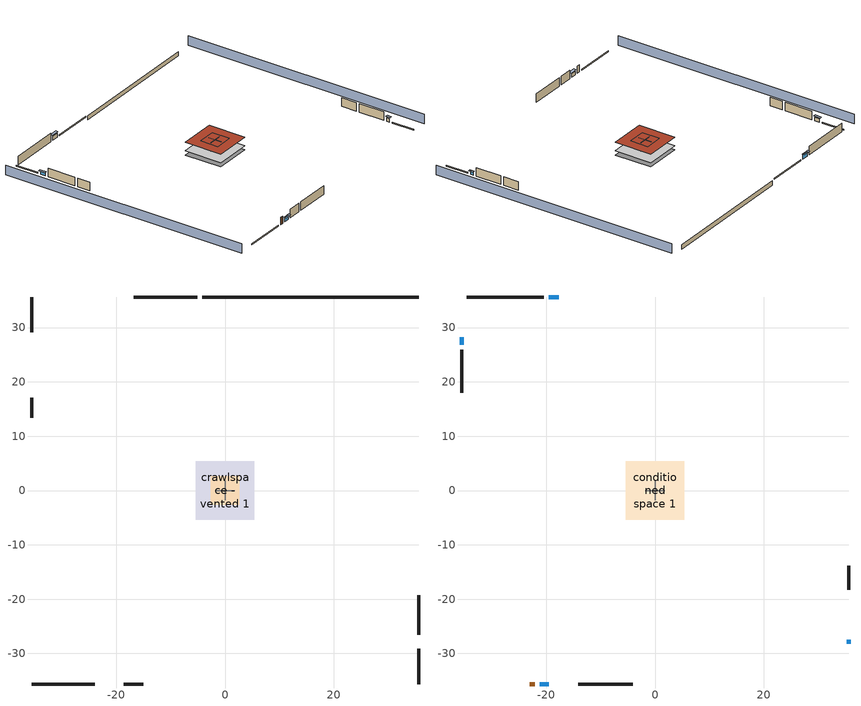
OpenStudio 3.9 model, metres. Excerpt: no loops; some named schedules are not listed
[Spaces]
garage 1
 floor foundation (Slab1 construction): -2.59,-2.59 -2.59,2.59 2.59,2.59 2.59,-2.59 z0
 wall outside (Wall1 construction): 35.63,-26.56 35.63,-19.25 z0.3:2.74
 wall outside (Wall2 construction): -18.68,-35.63 -15.02,-35.63 z0.3:2.74
 wall outside (Wall9 construction): -35.63,17.09 -35.63,13.43 z0.3:2.74
 wall to conditioned space 1 (Wall5 construction Reversed): 1.83,0 -1.83,0 z0.3:2.74
 wall to conditioned space 1 (Wall6 construction Reversed): 0,1.83 0,-1.83 z0.3:2.74
 roof outside (Roof1 construction): -2.59,2.59 -2.59,-2.59 2.59,-2.59 2.59,2.59 z2.74
crawlspace - vented 1
 floor foundation (Slab2 construction): -5.34,-5.34 -5.34,5.34 5.34,5.34 5.34,-5.34 z-0.91
 wall outside (RimJoist1 construction): -5.11,35.63 -16.78,35.63 z0.3:0.61
 wall outside (RimJoist2 construction): 35.63,-35.63 35.63,-29.14 z0.3:0.61
 wall outside (RimJoist3 construction): -35.63,-35.63 -23.95,-35.63 z0.3:0.61
 wall outside (RimJoist4 construction): -35.63,35.63 -35.63,29.14 z0.3:0.61
 wall foundation (FoundationWall1 construction): 35.63,35.63 -4.18,35.63 z-0.91:0.3
conditioned space 1
 floor to crawlspace - vented 1 (Floor1 construction): -5.34,-5.34 -5.34,5.34 5.34,5.34 5.34,-5.34 z0.3
 wall outside (Wall3 construction): -20.46,35.63 -34.7,35.63 z0.3:2.74
 wall outside (Wall4 construction): 35.63,-18.32 35.63,-13.85 z0.3:2.74
 wall outside (Wall7 construction): -14.09,-35.63 -4.05,-35.63 z0.3:2.74
 wall outside (Wall8 construction): -35.63,25.93 -35.63,18.02 z0.3:2.74
 wall outside (AdiabaticWallConstruction): -17.71,35.63 -19.53,35.63 z0.3:1.52; 35.63,-28.21 35.63,-27.49 z0.3:1.28; -21.18,-35.63 -19.6,-35.63 z0.3:1.37; -35.63,28.21 -35.63,26.85 z0.3:1.22
 wall outside (AdiabaticWallConstruction 1): -23.03,-35.63 -22.11,-35.63 z0.3:2.34
 window (WindowConstruction): -17.71,35.63 -19.53,35.63 z0.3:1.52
 window (WindowConstruction 1): 35.63,-28.21 35.63,-27.49 z0.3:1.28
 window (WindowConstruction 2): -21.18,-35.63 -19.61,-35.63 z0.3:1.37
 window (WindowConstruction 3): -35.63,28.21 -35.63,26.86 z0.3:1.22
 door (Door): -23.03,-35.63 -22.11,-35.63 z0.3:2.34
 roof outside (Roof2 construction): -5.34,5.34 -5.34,-5.34 5.34,-5.34 5.34,5.34 z2.74
shading: -40.2,35.63 -40.2,-35.63 / 40.2,-35.63 40.2,35.63 z0:2.74; -19.84,35.63 -17.41,35.63 -17.41,36.24 -19.84,36.24 z1.83; 35.63,-27.19 35.63,-28.51 36.24,-28.51 36.24,-27.19 z1.58; -19.3,-35.63 -21.49,-35.63 -21.49,-36.24 -19.3,-36.24 z1.68; -35.63,26.55 -35.63,28.51 -36.24,28.51 -36.24,26.55 z1.52
[Site]
Portland Intl Arpt_OR: Latitude {deg}=45.59; Longitude {deg}=-122.6; Time Zone {hr}=-8; Elevation {m}=33; Terrain=Suburbs; Keep Site Location Information=Yes
[Site:GroundTemperature:Shallow]
10.2558, 8.96328, 8.85977, 9.47314, 11.9355, 14.3863, 16.5111, 17.8571, 17.9714, 16.8767, 14.8061, 12.4304
[Site:WaterMainsTemperature]
Calculation Method=Schedule; Temperature Schedule=mains temperature schedule
[Building]
Building 1
[Material] Roughness=Rough
Name | Thickness {m} | Conductivity {W/m-K} | Density {kg/m3} | Specific Heat {J/kg-K} | Thermal Absorptance | Solar Absorptance | Visible Absorptance
wood shingles or shakes | 0.00635 | 0.162714 | 1121.4 | 1465.45 | 0.9 | 0.85 | 0.85
roof rigid ins | 0.00254769 | 0.029427 | 32.04 | 1214.23 | 0.9 | 0.7 | 0.7
osb sheathing 0.5 in. | 0.0127 | 0.115458 | 512.64 | 1214.23 | 0.9 | 0.6 | 0.6
roof rigid ins 1 | 0.051816 | 0.029427 | 32.04 | 1214.23 | 0.9 | 0.7 | 0.7
osb sheathing 0.75 in. | 0.01905 | 0.115458 | 512.64 | 1214.23 | 0.9 | 0.7 | 0.7
roof stud and cavity | 0.2032 | 0.133729 | 78.34581 | 1123.46 | 0.9 | 0.7 | 0.7
gypsum board | 0.0127 | 0.160291 | 801 | 837.4 | 0.9 | 0.6 | 0.6
aluminum siding | 0.009525 | 0.089435 | 177.822 | 1046.75 | 0.9 | 0.5 | 0.5
osb sheathing 0.5 in. 1 | 0.0127 | 0.115458 | 512.64 | 1214.23 | 0.9 | 0.7 | 0.7
wall stud and cavity | 0.1397 | 0.419005 | 139.0536 | 1170.24 | 0.9 | 0.6 | 0.6
wall stud and cavity 1 | 0.1397 | 0.549615 | 139.0536 | 1170.24 | 0.9 | 0.7 | 0.7
osb sheathing 0.5 in. 2; osb sheathing 0.5 in. 3 | 0.0127 | 0.115458 | 512.64 | 1214.23
wall stud and cavity 2 | 0.1397 | 0.506836 | 139.0536 | 1170.24 | 0.9 | 0.7 | 0.7
rim joist stud and cavity | 0.0508 | 0.178289 | 50.32683 | 1063.81 | 0.9 | 0.6 | 0.6
floor stud and cavity | 0.1397 | 0.923637 | 92.3553 | 1139.71 | 0.9 | 0.7 | 0.7
floor covering | 0.0127 | 0.0433444 | 54.468 | 1339.84 | 0.9 | 0.6 | 0.6
concrete 4.0 in. | 0.1016 | 1.803125 | 2242.8 | 837.4 | 0.9 | 0.7 | 0.7
concrete 8.0 in. | 0.2032 | 1.803125 | 2242.8 | 837.4 | 0.9 | 0.7 | 0.7
soil 0.5 in. | 0.0127 | 1.3848 | 1842.3 | 418.7 | 0.9 | 0.7 | 0.7
wood siding; wood siding 1 | 0.0254 | 0.102417 | 544.68 | 1172.36
wall rigid ins | 0.512978 | 0.029427 | 32.04 | 1214.23 | 0.9 | 0.7 | 0.7
wall stud and cavity 3 | 0.0889 | 0.380278 | 52.3479 | 1209.89 | 0.9 | 0.7 | 0.7
door material | 0.04445 | 0.0612267 | 512.64 | 1214.23 | 0.9 | 0.7 | 0.7
wall stud and cavity 4 | 0.0889 | 0.391764 | 83.0341 | 1211.67 | 0.9 | 0.7 | 0.7
furniture material conditioned space 1; furniture material garage 1 | 0.1524 | 0.115458 | 640.8 | 1214.23 | 0.9 | 0.6 | 0.6
[Construction]
Roof1 construction: wood shingles or shakes, roof rigid ins, osb sheathing 0.5 in.
Roof2 construction: wood shingles or shakes, roof rigid ins 1, osb sheathing 0.75 in., roof stud and cavity, gypsum board
Wall1 construction; Wall2 construction: aluminum siding, osb sheathing 0.5 in. 1, wall stud and cavity
Wall3 construction; Wall4 construction: aluminum siding, osb sheathing 0.5 in. 1, wall stud and cavity 1, gypsum board
Wall5 construction Reversed: gypsum board, wall stud and cavity 2, osb sheathing 0.5 in. 2
Wall6 construction Reversed: gypsum board, wall stud and cavity 2, osb sheathing 0.5 in. 3
Wall7 construction; Wall8 construction: aluminum siding, osb sheathing 0.5 in. 3, wall stud and cavity 1, gypsum board
Wall9 construction: aluminum siding, osb sheathing 0.5 in. 3, wall stud and cavity
RimJoist1 construction; RimJoist2 construction; RimJoist3 construction; RimJoist4 construction: aluminum siding, rim joist stud and cavity
Floor1 construction: floor stud and cavity, osb sheathing 0.75 in., floor covering
Slab1 construction: concrete 4.0 in.
FoundationWall1 construction: concrete 8.0 in.
Slab2 construction: soil 0.5 in.
WindowConstruction; WindowConstruction 1; WindowConstruction 2; WindowConstruction 3: WindowMaterial
AdiabaticWallConstruction: wood siding, wall rigid ins, wall stud and cavity 3, gypsum board
Door: door material
AdiabaticWallConstruction 1: wood siding 1, wall rigid ins, wall stud and cavity 3, gypsum board
PartitionWallConstruction: gypsum board, wall stud and cavity 4, gypsum board
furniture construction conditioned space 1: furniture material conditioned space 1
furniture construction garage 1: furniture material garage 1
[WindowMaterial:SimpleGlazingSystem]
WindowMaterial: U-Factor {W/m2-K}=4.76952; Solar Heat Gain Coefficient=0.63
[ThermalZone] Multiplier=1; Use Ideal Air Loads=No
Name | Volume {m3} | Thermostat
conditioned space | 278.185 | conditioned space temperature setpoint
garage | 65.242
crawlspace - vented | 139.092
[Sizing:Zone] Zone Cooling Design Supply Air Temperature Input Method=SupplyAirTemperature; Zone Cooling Design Supply Air Temperature {C}=14; Zone Cooling Design Supply Air Temperature Difference {deltaC}=11.11; Zone Heating Design Supply Air Temperature Input Method=SupplyAirTemperature; Zone Heating Design Supply Air Temperature {C}=40; Zone Heating Design Supply Air Temperature Difference {deltaC}=11.11; Zone Cooling Design Supply Air Humidity Ratio {kg-H2O/kg-air}=0.0085; Zone Heating Design Supply Air Humidity Ratio {kg-H2O/kg-air}=0.008; Cooling Design Air Flow Method=DesignDay; Heating Design Air Flow Method=DesignDay; Account for Dedicated Outdoor Air System=No; Dedicated Outdoor Air System Control Strategy=NeutralSupplyAir; Dedicated Outdoor Air Low Setpoint Temperature for Design {C}=autosize; Dedicated Outdoor Air High Setpoint Temperature for Design {C}=autosize; Zone Load Sizing Method=Sensible Load Only No Latent Load; Zone Latent Cooling Design Supply Air Humidity Ratio Input Method=HumidityRatioDifference; Zone Cooling Design Supply Air Humidity Ratio Difference {kgWater/kgDryAir}=0.005; Zone Latent Heating Design Supply Air Humidity Ratio Input Method=HumidityRatioDifference; Zone Humidification Design Supply Air Humidity Ratio Difference {kgWater/kgDryAir}=0.005; Sizing Option=Coincident
garage; crawlspace - vented
[Space]
Name | Thermal Zone | Volume {m3}
conditioned space 1 | conditioned space | 278.185
garage 1 | garage | 65.242
crawlspace - vented 1 | crawlspace - vented | 139.092
[ThermostatSetpoint:DualSetpoint]
conditioned space temperature setpoint: Heating Setpoint Temperature Schedule=heating setpoint; Cooling Setpoint Temperature Schedule=cooling setpoint; Temperature Difference Between Cutout And Setpoint {deltaC}=0
[Foundation:Kiva] Wall Depth Below Slab {m}=0.2032
Name | Initial Indoor Air Temperature {C} | Wall Height Above Grade {m}
Foundation Kiva 1 | 13.4258 | 0.1016
Foundation Kiva 2 | 8.58325 | 0.3048
[Foundation:Kiva:Settings]
Soil Conductivity {W/m-K}=1.3848; Soil Density {kg/m3}=1842.3; Soil Specific Heat {J/kg-K}=418.7; Ground Solar Absorptivity=0.9; Ground Thermal Absorptivity=0.9; Ground Surface Roughness {m}=0.03; Far-Field Width {m}=40; Deep-Ground Boundary Condition=ZeroFlux; Deep-Ground Depth {m}=40; Minimum Cell Dimension {m}=0.2; Maximum Cell Growth Coefficient=3; Simulation Timestep=Timestep
[SurfaceProperty:ExposedFoundationPerimeter] Exposed Perimeter Calculation Method=TotalExposedPerimeter
Name | Total Exposed Perimeter {m}
Slab1 | 14.6304
Slab2 | 39.80688
[SurfaceProperty:IncidentSolarMultiplier] Incident Solar Multiplier=1; Incident Solar Multiplier Schedule=trans schedule winter=0.85 summer=0.7
Window1; Window2; Window3; Window4
[InternalMass:Definition] Design Level Calculation Method=SurfaceArea
Name | Construction | Surface Area {m2}
partition wall mass | PartitionWallConstruction | 114.085
furniture mass conditioned space 1 | furniture construction conditioned space 1 | 45.63397
furniture mass garage 1 | furniture construction garage 1 | 2.67561
[InternalMass] Multiplier=1
Name | Internal Mass Definition | Space or SpaceType
partition wall mass | partition wall mass | conditioned space 1
furniture mass conditioned space 1 | furniture mass conditioned space 1 | conditioned space 1
furniture mass garage 1 | furniture mass garage 1 | garage 1
[Fan:SystemModel]
mini split heat pump supply fan: Availability Schedule=Always On Discrete; Design Maximum Air Flow Rate {m3/s}=0.433007; Speed Control Method=Discrete; Electric Power Minimum Flow Rate Fraction=0.2; Design Pressure Rise {Pa}=500; Motor Efficiency=1; Motor In Air Stream Fraction=1; Design Electric Power Consumption {W}=autosize; Design Power Sizing Method=PowerPerFlow; Electric Power Per Unit Flow Rate {W/(m3/s)}=148.322; Electric Power Per Unit Flow Rate Per Unit Pressure {W-s/m3-Pa}=1.66667; Fan Total Efficiency=0.7; Motor Loss Radiative Fraction=0; Speed Flow Fraction 1=0.20706; Speed Electric Power Fraction 1=0.00888; Speed Flow Fraction 2=0.252; Speed Electric Power Fraction 2=0.016; Speed Flow Fraction 3=0.812; Speed Electric Power Fraction 3=0.53538; Speed Flow Fraction 4=1; Speed Electric Power Fraction 4=1
[EnergyManagementSystem:Sensor]
Name | Output Variable or Output Meter Index Key | Output Variable or Output Meter
mini_split_heat_pump_supply_fan_s | mini split heat pump supply fan | Fan Electricity Energy
water_heater_T_set | water heater setpoint | Schedule Value
out_pb_s |  | Site Outdoor Air Barometric Pressure
out_wt_s |  | Site Outdoor Air Humidity Ratio
site_vw_s |  | Site Wind Speed
cool_season | cooling season schedule | Schedule Value
mini_split_heat_pump_airloop_Fan_RTF_s | mini split heat pump supply fan | Fan Runtime Fraction Speed 1
mini_split_heat_pump_airloop_Fan_RTF_s_1 | mini split heat pump supply fan | Fan Runtime Fraction Speed 2
mini_split_heat_pump_airloop_Fan_RTF_s_2 | mini split heat pump supply fan | Fan Runtime Fraction Speed 3
mini_split_heat_pump_airloop_Fan_RTF_s_3 | mini split heat pump supply fan | Fan Runtime Fraction Speed 4
natural_vent_s | natural vent schedule | Schedule Value
htg_sp_s | heating setpoint | Schedule Value
clg_sp_s | cooling setpoint | Schedule Value
mech_vent_range_fan_0_sch_s | mech vent range fan 0 schedule | Schedule Value
mech_vent_bath_fan_0_sch_s | mech vent bath fan 0 schedule | Schedule Value
clothes_dryer_exhaust_0_sch_s | clothes_dryer | Schedule Value
htg_load_cond |  | Heating:EnergyTransfer:Zone:CONDITIONED SPACE
clg_load_cond |  | Cooling:EnergyTransfer:Zone:CONDITIONED SPACE
s_conv | Floor1 | Surface Inside Face Convection Heat Gain Energy
s_ig | Floor1 | Surface Inside Face Internal Gains Radiation Heat Gain Energy
s_sol | Floor1 | Surface Inside Face Solar Radiation Heat Gain Energy
s_lgt | Floor1 | Surface Inside Face Lights Radiation Heat Gain Energy
s_surf | Floor1 | Surface Inside Face Net Surface Thermal Radiation Heat Gain Energy
s_conv_1 | Roof2 | Surface Inside Face Convection Heat Gain Energy
s_ig_1 | Roof2 | Surface Inside Face Internal Gains Radiation Heat Gain Energy
s_sol_1 | Roof2 | Surface Inside Face Solar Radiation Heat Gain Energy
s_lgt_1 | Roof2 | Surface Inside Face Lights Radiation Heat Gain Energy
s_surf_1 | Roof2 | Surface Inside Face Net Surface Thermal Radiation Heat Gain Energy
ss_sol | Door1 | Surface Inside Face Solar Radiation Heat Gain Energy
ss_lgt | Door1 | Surface Inside Face Lights Radiation Heat Gain Energy
ss_conv | Door1 | Surface Inside Face Convection Heat Gain Energy
ss_ig | Door1 | Surface Inside Face Internal Gains Radiation Heat Gain Energy
ss_surf | Door1 | Surface Inside Face Net Surface Thermal Radiation Heat Gain Energy
ss_conv_1 | Window1 | Surface Inside Face Convection Heat Gain Energy
ss_ig_1 | Window1 | Surface Inside Face Internal Gains Radiation Heat Gain Energy
ss_surf_1 | Window1 | Surface Inside Face Net Surface Thermal Radiation Heat Gain Energy
ss_trans_in | Window1 | Surface Window Transmitted Solar Radiation Rate
ss_back_out | Window1 | Surface Window Shortwave from Zone Back Out Window Heat Transfer Rate
ss_trans_out | Window1 | Surface Inside Face Initial Transmitted Diffuse Transmitted Out Window Solar Radiation Rate
ss_conv_2 | Window2 | Surface Inside Face Convection Heat Gain Energy
ss_ig_2 | Window2 | Surface Inside Face Internal Gains Radiation Heat Gain Energy
ss_surf_2 | Window2 | Surface Inside Face Net Surface Thermal Radiation Heat Gain Energy
ss_trans_in_1 | Window2 | Surface Window Transmitted Solar Radiation Rate
ss_back_out_1 | Window2 | Surface Window Shortwave from Zone Back Out Window Heat Transfer Rate
ss_trans_out_1 | Window2 | Surface Inside Face Initial Transmitted Diffuse Transmitted Out Window Solar Radiation Rate
ss_conv_3 | Window3 | Surface Inside Face Convection Heat Gain Energy
ss_ig_3 | Window3 | Surface Inside Face Internal Gains Radiation Heat Gain Energy
ss_surf_3 | Window3 | Surface Inside Face Net Surface Thermal Radiation Heat Gain Energy
ss_trans_in_2 | Window3 | Surface Window Transmitted Solar Radiation Rate
ss_back_out_2 | Window3 | Surface Window Shortwave from Zone Back Out Window Heat Transfer Rate
ss_trans_out_2 | Window3 | Surface Inside Face Initial Transmitted Diffuse Transmitted Out Window Solar Radiation Rate
ss_conv_4 | Window4 | Surface Inside Face Convection Heat Gain Energy
ss_ig_4 | Window4 | Surface Inside Face Internal Gains Radiation Heat Gain Energy
ss_surf_4 | Window4 | Surface Inside Face Net Surface Thermal Radiation Heat Gain Energy
ss_trans_in_3 | Window4 | Surface Window Transmitted Solar Radiation Rate
ss_back_out_3 | Window4 | Surface Window Shortwave from Zone Back Out Window Heat Transfer Rate
ss_trans_out_3 | Window4 | Surface Inside Face Initial Transmitted Diffuse Transmitted Out Window Solar Radiation Rate
s_conv_2 | Wall3 | Surface Inside Face Convection Heat Gain Energy
s_ig_2 | Wall3 | Surface Inside Face Internal Gains Radiation Heat Gain Energy
s_sol_2 | Wall3 | Surface Inside Face Solar Radiation Heat Gain Energy
s_lgt_2 | Wall3 | Surface Inside Face Lights Radiation Heat Gain Energy
s_surf_2 | Wall3 | Surface Inside Face Net Surface Thermal Radiation Heat Gain Energy
s_conv_3 | Wall4 | Surface Inside Face Convection Heat Gain Energy
s_ig_3 | Wall4 | Surface Inside Face Internal Gains Radiation Heat Gain Energy
s_sol_3 | Wall4 | Surface Inside Face Solar Radiation Heat Gain Energy
s_lgt_3 | Wall4 | Surface Inside Face Lights Radiation Heat Gain Energy
s_surf_3 | Wall4 | Surface Inside Face Net Surface Thermal Radiation Heat Gain Energy
s_conv_4 | Wall5 | Surface Inside Face Convection Heat Gain Energy
s_ig_4 | Wall5 | Surface Inside Face Internal Gains Radiation Heat Gain Energy
s_sol_4 | Wall5 | Surface Inside Face Solar Radiation Heat Gain Energy
s_lgt_4 | Wall5 | Surface Inside Face Lights Radiation Heat Gain Energy
s_surf_4 | Wall5 | Surface Inside Face Net Surface Thermal Radiation Heat Gain Energy
s_conv_5 | Wall6 | Surface Inside Face Convection Heat Gain Energy
s_ig_5 | Wall6 | Surface Inside Face Internal Gains Radiation Heat Gain Energy
s_sol_5 | Wall6 | Surface Inside Face Solar Radiation Heat Gain Energy
s_lgt_5 | Wall6 | Surface Inside Face Lights Radiation Heat Gain Energy
s_surf_5 | Wall6 | Surface Inside Face Net Surface Thermal Radiation Heat Gain Energy
s_conv_6 | Wall7 | Surface Inside Face Convection Heat Gain Energy
s_ig_6 | Wall7 | Surface Inside Face Internal Gains Radiation Heat Gain Energy
s_sol_6 | Wall7 | Surface Inside Face Solar Radiation Heat Gain Energy
s_lgt_6 | Wall7 | Surface Inside Face Lights Radiation Heat Gain Energy
s_surf_6 | Wall7 | Surface Inside Face Net Surface Thermal Radiation Heat Gain Energy
s_conv_7 | Wall8 | Surface Inside Face Convection Heat Gain Energy
s_ig_7 | Wall8 | Surface Inside Face Internal Gains Radiation Heat Gain Energy
s_sol_7 | Wall8 | Surface Inside Face Solar Radiation Heat Gain Energy
s_lgt_7 | Wall8 | Surface Inside Face Lights Radiation Heat Gain Energy
s_surf_7 | Wall8 | Surface Inside Face Net Surface Thermal Radiation Heat Gain Energy
im_conv | furniture mass conditioned space 1 | Surface Inside Face Convection Heat Gain Energy
im_ig | furniture mass conditioned space 1 | Surface Inside Face Internal Gains Radiation Heat Gain Energy
im_sol | furniture mass conditioned space 1 | Surface Inside Face Solar Radiation Heat Gain Energy
im_lgt | furniture mass conditioned space 1 | Surface Inside Face Lights Radiation Heat Gain Energy
im_surf | furniture mass conditioned space 1 | Surface Inside Face Net Surface Thermal Radiation Heat Gain Energy
im_conv_1 | partition wall mass | Surface Inside Face Convection Heat Gain Energy
im_ig_1 | partition wall mass | Surface Inside Face Internal Gains Radiation Heat Gain Energy
im_sol_1 | partition wall mass | Surface Inside Face Solar Radiation Heat Gain Energy
im_lgt_1 | partition wall mass | Surface Inside Face Lights Radiation Heat Gain Energy
im_surf_1 | partition wall mass | Surface Inside Face Net Surface Thermal Radiation Heat Gain Energy
airflow_gain | infil flow | Infiltration Sensible Heat Gain Energy
airflow_loss | infil flow | Infiltration Sensible Heat Loss Energy
airflow_gain_1 | natural vent flow | Infiltration Sensible Heat Gain Energy
airflow_loss_1 | natural vent flow | Infiltration Sensible Heat Loss Energy
airflow_gain_2 | whole house fan flow | Infiltration Sensible Heat Gain Energy
airflow_loss_2 | whole house fan flow | Infiltration Sensible Heat Loss Energy
mv_conv | mech vent bath fan 0 | Electric Equipment Convective Heating Energy
mv_rad | mech vent bath fan 0 | Electric Equipment Radiant Heating Energy
mv_conv_1 | mech vent house fan | Electric Equipment Convective Heating Energy
mv_rad_1 | mech vent house fan | Electric Equipment Radiant Heating Energy
mv_conv_2 | mech vent house fan cfis | Electric Equipment Convective Heating Energy
mv_rad_2 | mech vent house fan cfis | Electric Equipment Radiant Heating Energy
mv_conv_3 | mech vent range fan 0 | Electric Equipment Convective Heating Energy
mv_rad_3 | mech vent range fan 0 | Electric Equipment Radiant Heating Energy
mv_conv_4 | mech vent house fan latent load | Other Equipment Convective Heating Energy
mv_rad_4 | mech vent house fan latent load | Other Equipment Radiant Heating Energy
mv_conv_5 | mech vent house fan sensible load | Other Equipment Convective Heating Energy
mv_rad_5 | mech vent house fan sensible load | Other Equipment Radiant Heating Energy
ig_lgt_conv | interior lighting | Lights Convective Heating Energy
ig_lgt_rad | interior lighting | Lights Radiant Heating Energy
ig_lgt_vis | interior lighting | Lights Visible Radiation Heating Energy
ig_ee_conv | clothes dryer | Electric Equipment Convective Heating Energy
[OtherEquipment:Definition] Design Level Calculation Method=EquipmentLevel
Name | Design Level {W} | Fraction Latent | Fraction Radiant | Fraction Lost
water heater sens; mech vent house fan sensible load | 0 | 0 | 0 | 0
water heater lat; mech vent house fan latent load | 0 | 1 | 0 | 0
water heater energy adjustment1 | 0.01 | 0 | 0 | 1
clothes dryer 2 | 0 | 0.015 | 0.081 | 0.85
cooking range 2 | 0 | 0.08 | 0.432 | 0.2
general water use sensible | -98.09 | 0 | 0.6 | 0
general water use latent | 99.529 | 1 | 0 | 0
[OtherEquipment] Space or SpaceType=conditioned space 1
Name | Other Equipment Definition | Schedule | Fuel Type
water heater sens | water heater sens | Always On Discrete
water heater lat | water heater lat | Always On Discrete
water heater energy adjustment1 | water heater energy adjustment1 | Always On Discrete | Electricity
clothes dryer 1 | clothes dryer 2 | clothes_dryer | Electricity
cooking range 1 | cooking range 2 | cooking_range | Electricity
general water use sensible | general water use sensible | general water use schedule
general water use latent | general water use latent | general water use schedule
mech vent house fan sensible load | mech vent house fan sensible load | Always On Discrete
mech vent house fan latent load | mech vent house fan latent load | Always On Discrete
[ElectricEquipment:Definition] Design Level Calculation Method=EquipmentLevel
Name | Design Level {W} | Fraction Latent | Fraction Radiant | Fraction Lost
clothes washer | 243 | 0.03 | 0.162 | 0.7
clothes dryer | 5601.49 | 0.015 | 0.081 | 0.85
fridge | 54.7945 | 0 | 0.6 | 0
freezer | 194.914 | 0 | 0.6 | 0
cooking range | 1428.62 | 0.08 | 0.432 | 0.2
misc tv | 623.189 | 0 | 0.6 | 0
misc plug loads | 423.256 | 0.021 | 0.558 | 0.049
whole house fan; mech vent house fan | 0 | 0 | 0 | 1
mech vent house fan cfis | 0 | 0 | 0 | 0
mech vent range fan 0 | 30 | 0 | 0 | 1
mech vent bath fan 0 | 15 | 0 | 0 | 1
[ElectricEquipment]
Name | Electric Equipment Definition | Space or SpaceType | Schedule
clothes washer | clothes washer | conditioned space 1 | clothes_washer
clothes dryer | clothes dryer | conditioned space 1 | clothes_dryer
fridge | fridge | conditioned space 1 | fridge schedule
freezer | freezer | garage 1 | freezer schedule
cooking range | cooking range | conditioned space 1 | cooking_range
misc tv | misc tv | conditioned space 1 | plug_loads_tv
misc plug loads | misc plug loads | conditioned space 1 | plug_loads_other
whole house fan | whole house fan | conditioned space 1 | Always On Discrete
mech vent house fan | mech vent house fan | conditioned space 1 | mech vent house fan schedule
mech vent house fan cfis | mech vent house fan cfis | conditioned space 1 | mech vent house fan cfis schedule
mech vent range fan 0 | mech vent range fan 0 | conditioned space 1 | mech vent range fan 0 schedule
mech vent bath fan 0 | mech vent bath fan 0 | conditioned space 1 | mech vent bath fan 0 schedule
[WaterUse:Equipment:Definition]
clothes washer: Peak Flow Rate {m3/s}=7.48766e-06
[Lights:Definition] Design Level Calculation Method=LightingLevel; Fraction Radiant=0.6; Fraction Visible=0.2; Return Air Fraction=0
Name | Lighting Level {W}
interior lighting | 202.623
garage lighting | 8.96168
[Lights] Fraction Replaceable=1
Name | Lights Definition | Space or SpaceType | Schedule
interior lighting | interior lighting | conditioned space 1 | lighting_interior
garage lighting | garage lighting | garage 1 | lighting_garage
[Exterior:Lights:Definition]
exterior lighting: Design Level {W}=6.19068
[Exterior:Lights]
exterior lighting: Exterior Lights Definition=exterior lighting; Schedule=exterior lighting schedule
[People:Definition]
occupants: Number of People Calculation Method=People; Number of People {people}=5; Fraction Radiant=0.314171; Sensible Heat Fraction=0.56303; Carbon Dioxide Generation Rate {m3/s-W}=0; Enable ASHRAE 55 Comfort Warnings=No; Mean Radiant Temperature Calculation Type=EnclosureAveraged
[People]
occupants: People Definition=occupants; Space or SpaceType=conditioned space 1; Number of People Schedule=occupants; Activity Level Schedule=occupants activity schedule; Multiplier=1
[SpaceInfiltration:DesignFlowRate] Schedule=Always On Discrete
Name | Space or SpaceType | Design Flow Rate Calculation Method | Design Flow Rate {m3/s} | Air Changes per Hour {1/hr} | Constant Term Coefficient | Temperature Term Coefficient | Velocity Term Coefficient | Velocity Squared Term Coefficient
natural vent flow; whole house fan flow; infil flow | conditioned space 1 | Flow/Space | 0
infil crawlspace - vented 1 | crawlspace - vented 1 | AirChanges/Hour |  | 2.6013 | 1 | 0 | 0 | 0
[SpaceInfiltration:EffectiveLeakageArea]
infil garage 1: Space or SpaceType=garage 1; Schedule=Always On Discrete; Effective Air Leakage Area {cm2}=108.735; Stack Coefficient=0.000129147; Wind Coefficient=4.64657e-05
